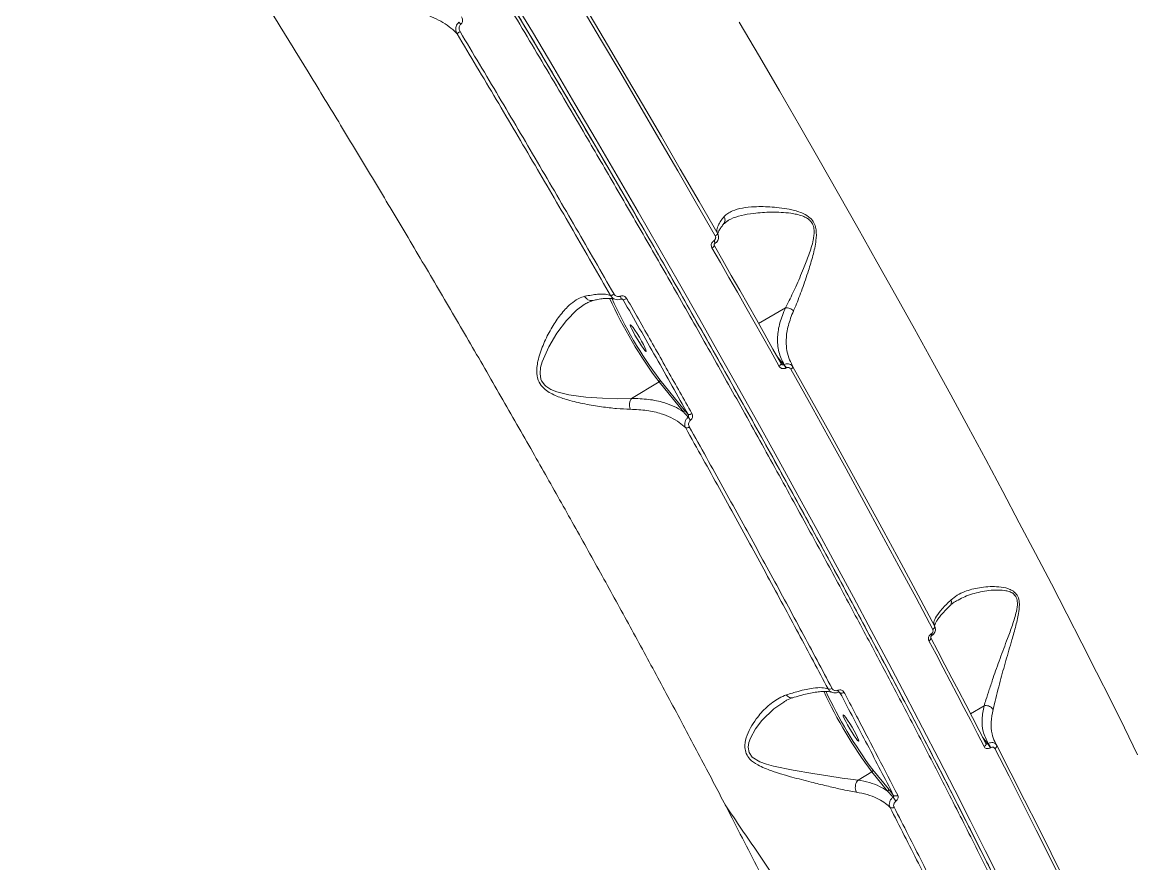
# Model space of a CAD drawing. Header units: millimetres. Extents: x -8607 to 7621, y -5747 to 4382.
# Drawn here: x 4029 to 4353.5, y 31.4 to 276.6 of the extents above; entities that cross this region are included whole.
import ezdxf

# ---------------------------------------------------------------- set-up
doc = ezdxf.new("R2010")
doc.units = ezdxf.units.MM
doc.layers.add('DIKOM_ОБЪЕКТ', color=7, linetype='Continuous')

msp = doc.modelspace()

# ---------------------------------------------------------------- linework, layer by layer
at = {"layer": 'DIKOM_ОБЪЕКТ', "color": 7, "linetype": 'Continuous', "lineweight": 15}
for p, q in [((4234.656, 218.881), (4234.342, 218.709)), ((4230.378, 212.93), (4230.425, 212.958)), ((4230.731, 212.16), (4230.778, 212.187)), ((4203.382, 195.922), (4203.358, 195.931)), ((4203.976, 195.718), (4203.658, 195.947)), ((4193.114, 194.658), (4192.783, 194.485)), ((4251.246, 193.411), (4243.43, 188.786)), ((4248.758, 179.32), (4250.78, 176.789)), ((4249.996, 177.111), (4250.011, 177.094)), ((4250.069, 177.028), (4250.02, 177.099)), ((4250.78, 176.789), (4250.848, 176.829)), ((4251.443, 175.9), (4251.374, 175.86)), ((4253.236, 176.622), (4253.43, 176.204)), ((4214.69, 172.402), (4221.781, 163.682)), ((4206.363, 166.975), (4214.46, 171.767)), ((4221.551, 163.048), (4214.46, 171.767)), ((4293.647, 98.34), (4293.715, 98.381)), ((4293.849, 97.843), (4293.918, 97.883)), ((4267.124, 81.229), (4266.876, 81.409)), ((4309.089, 77.416), (4305.156, 75.089)), ((4308.663, 68.303), (4310.216, 66.364)), ((4309.607, 66.469), (4309.636, 66.424)), ((4309.643, 66.414), (4309.639, 66.423)), ((4310.216, 66.364), (4310.263, 66.392)), ((4311.001, 65.197), (4310.954, 65.17)), ((4312.432, 66.537), (4312.776, 65.881)), ((4276.652, 58.797), (4281.204, 53.2)), ((4272.383, 55.772), (4276.423, 58.162)), ((4280.975, 52.565), (4276.423, 58.162)), ((4281.204, 53.2), (4282.74, 51.302))]:
    msp.add_line(p, q, dxfattribs=at)
at = {"layer": 'DIKOM_ОБЪЕКТ', "color": 7, "linetype": 'Continuous', "lineweight": 15, "flags": 128}
for points in [[(4230.793, 214.329), (4225.358, 223.787), (4219.882, 233.264), (4214.369, 242.754), (4208.823, 252.249), (4203.247, 261.744), (4197.645, 271.232), (4192.021, 280.706), (4186.379, 290.16)], [(4187.189, 290.58), (4192.818, 281.147), (4198.43, 271.694), (4204.019, 262.227), (4209.583, 252.753), (4215.117, 243.279), (4220.618, 233.81), (4226.081, 224.354), (4231.504, 214.917)], [(4312.399, 26.783), (4308.169, 35.272), (4303.806, 43.936), (4299.314, 52.767), (4294.698, 61.758), (4289.961, 70.902), (4285.107, 80.19), (4280.14, 89.615), (4275.065, 99.17), (4269.885, 108.845), (4264.605, 118.633), (4259.23, 128.525), (4253.764, 138.514), (4248.211, 148.59), (4242.577, 158.746), (4236.866, 168.972), (4231.082, 179.261), (4225.231, 189.603), (4219.318, 199.99), (4213.347, 210.413), (4207.325, 220.863), (4201.254, 231.331), (4195.142, 241.809), (4188.993, 252.288), (4182.811, 262.759), (4176.603, 273.213), (4170.374, 283.641)], [(4171.277, 284.246), (4177.521, 273.793), (4183.744, 263.314), (4189.94, 252.818), (4196.104, 242.314), (4202.231, 231.811), (4208.316, 221.318), (4214.353, 210.843), (4220.338, 200.395), (4226.265, 189.983), (4232.13, 179.617), (4237.927, 169.304), (4243.652, 159.053), (4249.3, 148.873), (4254.866, 138.772), (4260.345, 128.76), (4265.733, 118.844), (4271.026, 109.032), (4276.218, 99.334), (4281.305, 89.757), (4286.284, 80.31), (4291.149, 70.999), (4295.898, 61.834), (4300.525, 52.821), (4305.027, 43.969), (4309.4, 35.284), (4313.641, 26.775)], [(4237.791, 276.645), (4243.668, 266.604), (4249.504, 256.568), (4255.296, 246.546), (4261.036, 236.548), (4266.721, 226.583), (4272.345, 216.661), (4277.901, 206.79), (4283.387, 196.98), (4288.795, 187.239), (4294.122, 177.578), (4299.362, 168.005), (4304.51, 158.529), (4309.562, 149.158), (4314.512, 139.902), (4319.357, 130.769), (4324.092, 121.767), (4328.712, 112.905), (4333.213, 104.191), (4337.591, 95.634), (4341.841, 87.241), (4345.961, 79.019), (4349.945, 70.978), (4353.791, 63.123)], [(4230.53, 211.481), (4233, 207.158), (4235.461, 202.842), (4237.911, 198.532), (4240.351, 194.231), (4242.78, 189.937), (4245.197, 185.652), (4247.603, 181.377), (4249.996, 177.111)], [(4249.343, 176.429), (4246.944, 180.704), (4244.533, 184.99), (4242.11, 189.285), (4239.675, 193.589), (4237.23, 197.901), (4234.773, 202.221), (4232.307, 206.547), (4229.83, 210.88)], [(4192.783, 194.485), (4192.597, 194.389), (4190.389, 192.681), (4187.476, 189.663), (4184.691, 185.977), (4182.314, 182.049), (4180.374, 177.627), (4179.942, 175.995), (4179.76, 174.275), (4180.024, 172.574), (4180.226, 172.083), (4181.161, 170.816), (4181.442, 170.565), (4182.926, 169.625), (4184.639, 168.939), (4188.189, 168.067), (4193.094, 167.387), (4198.001, 167.013), (4202.275, 166.883), (4206.352, 166.969), (4206.356, 166.969), (4206.356, 166.969)], [(4206.038, 188.356), (4206.132, 187.983), (4206.406, 187.332), (4206.838, 186.456), (4207.393, 185.426), (4208.026, 184.326), (4208.686, 183.245), (4209.319, 182.27), (4209.874, 181.48), (4210.306, 180.94), (4210.58, 180.693), (4210.674, 180.759), (4210.58, 181.132), (4210.306, 181.784), (4209.874, 182.66), (4209.319, 183.689), (4208.686, 184.789), (4208.026, 185.871), (4207.393, 186.845), (4206.838, 187.635), (4206.406, 188.175), (4206.132, 188.422), (4206.038, 188.356)], [(4250.011, 177.094), (4250.02, 177.068), (4250.009, 177.006), (4249.965, 176.929), (4249.89, 176.839), (4249.785, 176.74), (4249.656, 176.636), (4249.507, 176.531), (4249.343, 176.429)], [(4253.43, 176.204), (4253.442, 176.155), (4253.423, 176.091), (4253.373, 176.013), (4253.296, 175.925), (4253.192, 175.829), (4253.067, 175.729), (4252.923, 175.629), (4252.767, 175.531)], [(4294.13, 99.682), (4289.263, 108.831), (4284.302, 118.09), (4279.25, 127.45), (4274.111, 136.906), (4268.89, 146.449), (4263.589, 156.073), (4258.214, 165.769), (4252.767, 175.531)], [(4253.43, 176.204), (4258.865, 166.464), (4264.228, 156.789), (4269.517, 147.187), (4274.727, 137.664), (4279.854, 128.23), (4284.895, 118.89), (4289.845, 109.652), (4294.701, 100.522)], [(4294.701, 100.522), (4294.731, 100.44), (4294.729, 100.344), (4294.695, 100.237), (4294.631, 100.123), (4294.539, 100.007), (4294.422, 99.892), (4294.284, 99.782), (4294.13, 99.682)], [(4293.586, 97.186), (4293.605, 97.14), (4293.614, 97.043), (4293.588, 96.933), (4293.529, 96.814), (4293.437, 96.692), (4293.317, 96.57), (4293.174, 96.454), (4293.013, 96.348)], [(4309.096, 65.523), (4307.157, 69.288), (4305.196, 73.079), (4303.215, 76.896), (4301.214, 80.739), (4299.193, 84.606), (4297.152, 88.497), (4295.092, 92.411), (4293.013, 96.348)], [(4293.562, 97.221), (4295.636, 93.294), (4297.691, 89.389), (4299.727, 85.507), (4301.744, 81.649), (4303.74, 77.816), (4305.716, 74.008), (4307.672, 70.226), (4309.607, 66.469)], [(4266.535, 81.926), (4266.577, 81.795), (4266.609, 81.678), (4266.633, 81.576), (4266.646, 81.493), (4266.648, 81.43), (4266.64, 81.389), (4266.625, 81.373)], [(4266.625, 81.373), (4266.622, 81.372), (4266.593, 81.379)], [(4250.768, 78.46), (4247.832, 76.496), (4244.39, 73.139), (4242.5, 70.695), (4241.011, 67.979), (4240.567, 66.691), (4240.369, 65.363), (4240.637, 63.787), (4241.584, 62.445), (4243.758, 61.09), (4245.733, 60.364), (4247.805, 59.801), (4253.491, 58.632), (4259.211, 57.69), (4263.601, 56.993), (4267.774, 56.361), (4270.176, 56.026), (4272.376, 55.767), (4272.377, 55.767), (4272.377, 55.767)], [(4268.001, 74.752), (4268.095, 74.378), (4268.369, 73.727), (4268.801, 72.851), (4269.356, 71.821), (4269.989, 70.721), (4270.649, 69.64), (4271.281, 68.665), (4271.836, 67.875), (4272.268, 67.335), (4272.542, 67.088), (4272.636, 67.154), (4272.542, 67.528), (4272.268, 68.179), (4271.836, 69.055), (4271.281, 70.084), (4270.649, 71.184), (4269.989, 72.266), (4269.356, 73.241), (4268.801, 74.03), (4268.369, 74.57), (4268.095, 74.818), (4268.001, 74.752)], [(4309.636, 66.424), (4309.658, 66.374), (4309.674, 66.262), (4309.655, 66.14), (4309.601, 66.01), (4309.514, 65.878), (4309.398, 65.75), (4309.257, 65.63), (4309.096, 65.523)], [(4312.776, 65.881), (4312.813, 65.784), (4312.819, 65.673), (4312.792, 65.553), (4312.734, 65.428), (4312.647, 65.302), (4312.533, 65.18), (4312.398, 65.066), (4312.244, 64.964)], [(4342.202, 4.414), (4338.856, 11.44), (4335.392, 18.631), (4331.811, 25.983), (4328.116, 33.49), (4324.309, 41.147), (4320.393, 48.948), (4316.37, 56.889), (4312.244, 64.964)], [(4312.776, 65.881), (4316.893, 57.824), (4320.906, 49.901), (4324.814, 42.117), (4328.613, 34.477), (4332.3, 26.986), (4335.873, 19.651), (4339.329, 12.475), (4342.667, 5.464)]]:
    msp.add_lwpolyline(points, dxfattribs=at)
at = {"layer": 'DIKOM_ОБЪЕКТ', "color": 7, "linetype": 'Continuous', "lineweight": 15}
for centre, radius, start, end in [((4151.791, 272.173), 6.202, 38.00518, 45.42541), ((4159.738, 267.958), 6.744, 118.87924, 128.03169), ((4230.239, 215.724), 1.501, 291.65869, 327.4547), ((4229.323, 212.213), 1.426, 290.84008, 328.62322), ((4228.798, 211.74), 1.978, 12.25211, 36.98937), ((4228.833, 211.761), 1.992, 12.36062, 36.92353), ((4317.411, 249.068), 128.742, 204.25949, 216.90125), ((4199.843, 199.462), 2.547, 280.68035, 305.19129), ((4313.702, 246.846), 123.876, 204.13749, 216.93834), ((4201.642, 195.892), 1.74, 0.99802, 29.69976), ((4203.673, 197.91), 2.214, 277.86201, 306.40265), ((4244.399, 172.052), 7.946, 28.62835, 36.58968), ((4244.468, 172.093), 7.946, 28.62835, 36.58968), ((4214.231, 172.209), 0.498, 297.41345, 22.80667), ((4221.322, 163.49), 0.498, 297.41356, 22.80558), ((4223.028, 163.79), 1.525, 266.14996, 308.65871), ((4211.528, 151.447), 15.172, 37.26739, 41.48069), ((4222.241, 159.994), 1.622, 267.96217, 307.46562), ((4292.488, 97.579), 1.386, 10.94941, 33.29465), ((4292.542, 97.613), 1.402, 11.12693, 33.21443), ((4383.601, 138.134), 133.727, 204.97578, 216.72876), ((4381.318, 136.772), 130.519, 204.97493, 216.68579), ((4264.112, 83.35), 1.12, 247.13532, 308.80364), ((4267.6, 82.18), 1.063, 243.42011, 309.98547), ((4303.311, 61.274), 8.579, 27.00534, 36.39573), ((4303.358, 61.302), 8.579, 27.00534, 36.39573), ((4276.193, 58.604), 0.498, 297.41345, 22.80667), ((4280.745, 53.007), 0.498, 297.41356, 22.80558), ((4425.064, 159.288), 179.146, 217.29414, 217.74559), ((4283.294, 52.151), 1.014, 236.90546, 309.25924), ((4282.226, 48.699), 1.048, 239.56581, 308.1709)]:
    msp.add_arc(centre, radius, start, end, dxfattribs=at)
for points, knots in [([(4366.638, -112.152), (4366.609, -111.312), (4366.534, -109.106), (4365.893, -104.69), (4364.62, -98.86), (4362.82, -92.291), (4360.625, -85.303), (4358.035, -77.805), (4355.136, -69.97), (4351.632, -61.002), (4347.439, -50.781), (4342.55, -39.378), (4337.296, -27.552), (4331.891, -15.739), (4326.248, -3.708), (4320.481, 8.331), (4314.004, 21.6), (4306.755, 36.173), (4298.81, 51.85), (4290.691, 67.604), (4282.687, 82.909), (4274.627, 98.116), (4266.642, 113.003), (4258.041, 128.857), (4248.803, 145.69), (4239.078, 163.198), (4229.4, 180.43), (4220.081, 196.851), (4210.895, 212.883), (4201.967, 228.323), (4192.249, 244.982), (4181.733, 262.834), (4170.62, 281.497), (4159.748, 299.566), (4149.445, 316.52), (4139.443, 332.821), (4129.861, 348.291), (4119.732, 364.494), (4109.086, 381.345), (4098.159, 398.439), (4087.655, 414.681), (4077.868, 429.637), (4068.52, 443.755), (4059.713, 456.9), (4051.047, 469.689), (4045.461, 477.797), (4042.613, 481.931)], [0, 0, 0, 0, 0.0156509, 0.0410528, 0.0664547, 0.0899044, 0.1133542, 0.1348277, 0.1563011, 0.1771003, 0.2025022, 0.227904, 0.2513538, 0.2748036, 0.2962771, 0.3177505, 0.3385497, 0.3639515, 0.3893534, 0.4128032, 0.436253, 0.4577264, 0.4791999, 0.4999991, 0.5244807, 0.5489623, 0.5715463, 0.5941304, 0.614795, 0.6354597, 0.6554668, 0.6808687, 0.7062706, 0.7297205, 0.7531703, 0.7746438, 0.7961173, 0.8169165, 0.8423185, 0.8677204, 0.8911702, 0.9146201, 0.9360936, 0.9575671, 0.9783663, 1, 1, 1, 1]), ([(4043.726, 481.867), (4046.567, 477.742), (4052.933, 468.502), (4063.171, 453.363), (4074.389, 436.534), (4085.872, 419.059), (4097.557, 401.036), (4109.392, 382.544), (4121.342, 363.637), (4133.388, 344.34), (4145.509, 324.691), (4157.667, 304.755), (4169.804, 284.625), (4181.864, 264.395), (4193.662, 244.375), (4205.18, 224.603), (4216.411, 205.105), (4227.467, 185.689), (4238.303, 166.438), (4248.87, 147.437), (4259.266, 128.503), (4269.456, 109.686), (4279.413, 91.028), (4288.984, 72.818), (4298.123, 55.139), (4306.788, 38.074), (4314.948, 21.683), (4322.578, 6.007), (4329.677, -8.942), (4336.226, -23.125), (4342.197, -36.477), (4347.56, -48.934), (4351.994, -59.72), (4355.615, -69), (4358.555, -76.973), (4361.065, -84.28), (4363.18, -91.012), (4364.804, -97.009), (4365.737, -100.829), (4365.989, -102.409), (4365.995, -102.451)], [0, 0, 0, 0, 0.0226412, 0.0507262, 0.0788997, 0.1071183, 0.1353369, 0.1635104, 0.1915954, 0.2196804, 0.2478539, 0.2760725, 0.3042911, 0.3324646, 0.3605496, 0.3875994, 0.4147283, 0.4418974, 0.4690665, 0.4961954, 0.5232452, 0.5513301, 0.5795036, 0.6077221, 0.6359406, 0.6641141, 0.692199, 0.7202839, 0.7484574, 0.7766759, 0.8048944, 0.8330679, 0.8611528, 0.8839097, 0.9066901, 0.9294705, 0.9522274, 0.9757827, 0.9993641, 1, 1, 1, 1]), ([(4296.57, -92.172), (4295.92, -89.904), (4294.617, -85.36), (4291.892, -77.339), (4288.603, -68.441), (4284.695, -58.591), (4280.191, -47.837), (4275.783, -37.775), (4271.729, -28.795), (4268.219, -21.174), (4264.51, -13.269), (4260.625, -5.126), (4256.575, 3.23), (4252.362, 11.798), (4247.971, 20.609), (4243.418, 29.63), (4238.714, 38.839), (4233.069, 49.767), (4226.371, 62.563), (4218.602, 77.184), (4210.612, 92.012), (4202.542, 106.797), (4194.333, 121.652), (4186.067, 136.439), (4177.419, 151.739), (4168.391, 167.534), (4159.036, 183.718), (4149.614, 199.837), (4140.283, 215.631), (4130.967, 231.236), (4121.749, 246.52), (4112.263, 262.088), (4102.525, 277.903), (4092.602, 293.836), (4082.776, 309.439), (4073.202, 324.471), (4063.794, 339.075), (4054.627, 353.142), (4045.767, 366.576), (4037.212, 379.403), (4031.716, 387.521), (4028.965, 391.584)], [0, 0, 0, 0, 0.0313442, 0.0627863, 0.0943729, 0.1260597, 0.1578952, 0.1898332, 0.2088969, 0.2279605, 0.2471123, 0.2662641, 0.2851552, 0.3040463, 0.3230231, 0.3419999, 0.3608337, 0.3796886, 0.4078365, 0.436055, 0.4634313, 0.4908725, 0.5172469, 0.5436791, 0.5696677, 0.5978616, 0.6261261, 0.6535469, 0.6810325, 0.7074494, 0.733924, 0.7599541, 0.788218, 0.8165526, 0.8440412, 0.8715946, 0.8980763, 0.9246157, 0.9507092, 0.9753315, 1, 1, 1, 1]), ([(4155.583, 273.27), (4155.336, 273.515), (4154.455, 274.386), (4152.731, 275.756), (4150.255, 277.277), (4147.443, 278.573), (4143.643, 279.845), (4139.561, 280.639), (4135.31, 280.959), (4132.388, 280.976), (4130.518, 280.858), (4129.832, 280.814)], [0, 0, 0, 0, 0.0465622, 0.1656505, 0.2855042, 0.4078197, 0.5310185, 0.732778, 0.835954, 0.9398838, 1, 1, 1, 1]), ([(4155.583, 273.27), (4155.493, 273.46), (4155.285, 273.903), (4155.191, 274.649), (4155.31, 275.409), (4155.617, 276.088), (4155.967, 276.422), (4156.144, 276.592)], [0, 0, 0, 0, 0.1741978, 0.4036522, 0.6052382, 0.8000699, 1, 1, 1, 1]), ([(4156.678, 275.992), (4156.573, 275.889), (4156.363, 275.681), (4156.202, 275.25), (4156.165, 274.762), (4156.263, 274.28), (4156.415, 273.989), (4156.481, 273.863)], [0, 0, 0, 0, 0.18892496, 0.37743491, 0.57918377, 0.81645025, 1, 1, 1, 1]), ([(4156.884, 278.226), (4156.953, 278.094), (4157.113, 277.788), (4157.213, 277.278), (4157.171, 276.764), (4157.003, 276.315), (4156.787, 276.1), (4156.678, 275.992)], [0, 0, 0, 0, 0.1825282, 0.4237843, 0.6274648, 0.8134356, 1, 1, 1, 1]), ([(4200.315, 196.96), (4196.69, 203.263), (4189.428, 215.888), (4178.3, 234.962), (4167.017, 254.123), (4159.398, 266.881), (4155.583, 273.27)], [0, 0, 0, 0, 0.2482526, 0.4971936, 0.7482408, 1, 1, 1, 1]), ([(4156.481, 273.863), (4160.251, 267.55), (4167.801, 254.906), (4179.058, 235.792), (4190.265, 216.585), (4197.626, 203.788), (4201.311, 197.381)], [0, 0, 0, 0, 0.2482523, 0.4971932, 0.7482405, 1, 1, 1, 1]), ([(4233.369, 219.953), (4233.701, 220.282), (4234.37, 220.946), (4236.099, 221.817), (4238.653, 222.516), (4242.514, 222.919), (4246.456, 222.874), (4250.155, 222.506), (4253.205, 221.975), (4256.068, 221.142), (4257.98, 220.01), (4259.078, 218.913), (4259.808, 217.788), (4260.326, 215.655), (4260.163, 212.495), (4259.26, 208.52), (4257.834, 203.762), (4256.115, 198.785), (4254.63, 194.896), (4253.781, 192.953), (4253.558, 192.441)], [0, 0, 0, 0, 0.0440626, 0.0889571, 0.1624871, 0.2382061, 0.3352462, 0.385054, 0.435258, 0.4935501, 0.5321339, 0.5402075, 0.5665588, 0.5927386, 0.6382706, 0.7076003, 0.7787225, 0.8710031, 0.9660344, 1, 1, 1, 1]), ([(4251.248, 193.412), (4251.248, 193.413), (4251.509, 193.899), (4252.49, 195.79), (4254.256, 199.514), (4256.325, 204.256), (4258.109, 208.831), (4259.169, 212.134), (4259.571, 214.57), (4259.618, 215.781), (4259.491, 216.776), (4259.273, 217.519), (4258.919, 218.203), (4258.599, 218.599), (4258.31, 218.895), (4257.914, 219.255), (4257.148, 219.743), (4255.936, 220.26), (4254.472, 220.66), (4251.462, 221.175), (4247.119, 221.334), (4242.28, 221.028), (4238.33, 220.32), (4235.93, 219.611), (4234.883, 219.011), (4234.656, 218.881)], [0, 0, 0, 0, 0.0000182, 0.036908, 0.1375683, 0.2411483, 0.3161054, 0.3923254, 0.4156909, 0.4394911, 0.4523702, 0.4655953, 0.4781495, 0.4912293, 0.4915704, 0.4995912, 0.5190298, 0.5390688, 0.5697838, 0.6008613, 0.7063978, 0.8147765, 0.8951063, 0.9772632, 1, 1, 1, 1]), ([(4231.475, 215.054), (4231.351, 215.377), (4231.082, 216.074), (4231.65, 217.514), (4232.512, 218.878), (4233.132, 219.656), (4233.369, 219.953)], [0, 0, 0, 0, 0.2983742, 0.6441218, 0.8638966, 1, 1, 1, 1]), ([(4231.546, 214.89), (4231.547, 214.888), (4231.558, 214.852), (4231.54, 215.008), (4231.672, 215.427), (4232.008, 216.114), (4232.532, 216.94), (4233.065, 217.604), (4233.318, 217.92)], [0, 0, 0, 0, 0.0099682, 0.2002675, 0.4009379, 0.6022095, 0.8111287, 1, 1, 1, 1]), ([(4233.369, 219.953), (4233.389, 219.919), (4233.465, 219.785), (4233.608, 219.441), (4233.685, 218.907), (4233.588, 218.338), (4233.379, 218.059), (4233.289, 217.939)], [0, 0, 0, 0, 0.0518517, 0.2030928, 0.4926345, 0.7821751, 1, 1, 1, 1]), ([(4233.458, 217.874), (4233.536, 217.977), (4233.772, 218.289), (4234.18, 218.616), (4234.603, 218.818), (4234.675, 218.853)], [0, 0, 0, 0, 0.2903495, 0.8786601, 1, 1, 1, 1]), ([(4230.425, 212.958), (4230.487, 213), (4230.641, 213.106), (4230.824, 213.353), (4230.93, 213.677), (4230.93, 214.022), (4230.839, 214.227), (4230.793, 214.329)], [0, 0, 0, 0, 0.1422682, 0.3570915, 0.5715532, 0.7857145, 1, 1, 1, 1]), ([(4231.504, 214.917), (4231.595, 214.713), (4231.777, 214.307), (4231.774, 213.621), (4231.558, 212.977), (4231.189, 212.487), (4230.879, 212.277), (4230.755, 212.194)], [0, 0, 0, 0, 0.21425249, 0.42832411, 0.64273235, 0.8576152, 1, 1, 1, 1]), ([(4229.83, 210.88), (4229.761, 211.033), (4229.624, 211.34), (4229.625, 211.857), (4229.784, 212.342), (4230.057, 212.711), (4230.287, 212.868), (4230.378, 212.93)], [0, 0, 0, 0, 0.2150376, 0.4299703, 0.6447112, 0.8592201, 1, 1, 1, 1]), ([(4230.542, 211.472), (4230.537, 211.48), (4230.501, 211.533), (4230.472, 211.656), (4230.48, 211.834), (4230.553, 211.998), (4230.646, 212.111), (4230.715, 212.144), (4230.734, 212.153)], [0, 0, 0, 0, 0.04071773, 0.26972286, 0.48277735, 0.70572923, 0.92199609, 1, 1, 1, 1]), ([(4206.03, 163.83), (4204.734, 163.882), (4202.107, 163.988), (4197.624, 164.529), (4192.823, 165.326), (4188.25, 166.374), (4184.754, 167.545), (4182.424, 168.716), (4180.731, 169.936), (4179.305, 171.777), (4178.775, 173.976), (4178.825, 176.055), (4179.293, 178.879), (4180.564, 182.554), (4182.639, 186.795), (4185.06, 190.618), (4187.47, 193.498), (4189.794, 195.459), (4191.49, 196.389), (4192.508, 196.667), (4192.785, 196.742)], [0, 0, 0, 0, 0.0704036, 0.1427031, 0.2195593, 0.2979651, 0.3555927, 0.3848666, 0.4149661, 0.4491209, 0.4886795, 0.5172627, 0.546521, 0.6240214, 0.7036981, 0.7828119, 0.8640045, 0.920468, 0.9784132, 1, 1, 1, 1]), ([(4192.785, 196.742), (4194.098, 196.992), (4196.26, 197.403), (4198.49, 197.413), (4199.668, 197.224), (4200.184, 197.013), (4200.315, 196.96)], [0, 0, 0, 0, 0.3957843, 0.6516337, 0.9109959, 1, 1, 1, 1]), ([(4192.785, 196.742), (4192.807, 196.702), (4192.904, 196.528), (4193.179, 196.148), (4193.686, 195.716), (4194.348, 195.449), (4194.776, 195.499), (4194.977, 195.523)], [0, 0, 0, 0, 0.0460006, 0.2012637, 0.4775273, 0.75379, 1, 1, 1, 1]), ([(4192.8, 194.451), (4193.181, 194.672), (4193.93, 195.108), (4194.631, 195.293), (4194.976, 195.385)], [0, 0, 0, 0, 0.5086729, 1, 1, 1, 1]), ([(4194.98, 195.492), (4195.384, 195.584), (4196.427, 195.821), (4197.847, 196.034), (4199.23, 196.158), (4200.312, 196.142), (4201.026, 196.048), (4201.362, 195.928), (4201.386, 195.916), (4201.387, 195.916)], [0, 0, 0, 0, 0.1159927, 0.2993706, 0.4808409, 0.6587008, 0.8310528, 0.9968248, 1, 1, 1, 1]), ([(4203.358, 195.931), (4203.298, 195.908), (4202.979, 195.784), (4202.353, 195.694), (4201.532, 195.857), (4200.798, 196.279), (4200.476, 196.733), (4200.315, 196.96)], [0, 0, 0, 0, 0.0542198, 0.2910956, 0.5276365, 0.7637336, 1, 1, 1, 1]), ([(4201.311, 197.381), (4201.409, 197.244), (4201.604, 196.97), (4202.049, 196.714), (4202.546, 196.614), (4202.925, 196.666), (4203.118, 196.74), (4203.154, 196.754)], [0, 0, 0, 0, 0.2363546, 0.4725827, 0.7091512, 0.9458514, 1, 1, 1, 1]), ([(4203.154, 196.754), (4203.189, 196.767), (4203.38, 196.841), (4203.757, 196.893), (4204.252, 196.794), (4204.695, 196.539), (4204.889, 196.265), (4204.987, 196.129)], [0, 0, 0, 0, 0.0535395, 0.2897948, 0.5263616, 0.7631292, 1, 1, 1, 1]), ([(4203.383, 195.916), (4203.422, 195.931), (4203.518, 195.969), (4203.682, 195.958), (4203.782, 195.901), (4203.833, 195.872)], [0, 0, 0, 0, 0.2476978, 0.6165382, 1, 1, 1, 1]), ([(4203.976, 195.718), (4203.945, 195.767), (4203.906, 195.828), (4203.844, 195.862), (4203.831, 195.869)], [0, 0, 0, 0, 0.7974563, 1, 1, 1, 1]), ([(4222.926, 162.269), (4219.812, 167.806), (4213.579, 178.895), (4207.179, 190.106), (4203.976, 195.718)], [0, 0, 0, 0, 0.49945005, 1, 1, 1, 1]), ([(4204.987, 196.129), (4205.313, 195.558), (4206.947, 192.702), (4210.961, 185.664), (4216.993, 175.035), (4221.65, 166.746), (4223.981, 162.599)], [0, 0, 0, 0, 0.0507678, 0.2538476, 0.6266954, 1, 1, 1, 1]), ([(4250.848, 176.829), (4250.267, 178.039), (4249.09, 180.492), (4248.808, 184.66), (4249.435, 188.994), (4250.638, 191.928), (4251.246, 193.411)], [0, 0, 0, 0, 0.2606924, 0.5287023, 0.7616279, 1, 1, 1, 1]), ([(4251.246, 193.411), (4251.246, 193.412), (4251.247, 193.412), (4251.248, 193.412), (4251.248, 193.412), (4251.248, 193.412)], [0, 0, 0, 0, 0.4783841, 0.8637035, 1, 1, 1, 1]), ([(4253.558, 192.441), (4253.511, 192.496), (4253.376, 192.656), (4253.042, 192.943), (4252.516, 193.24), (4251.861, 193.434), (4251.453, 193.42), (4251.248, 193.412)], [0, 0, 0, 0, 0.08731044, 0.25361618, 0.50241081, 0.75120541, 1, 1, 1, 1]), ([(4253.558, 192.441), (4253.004, 191.036), (4251.884, 188.194), (4251.392, 184.582), (4251.526, 181.439), (4252.069, 178.875), (4252.869, 177.332), (4253.236, 176.622)], [0, 0, 0, 0, 0.2380865, 0.4817882, 0.6461681, 0.8373911, 1, 1, 1, 1]), ([(4251.374, 175.86), (4251.297, 175.82), (4251.07, 175.701), (4250.636, 175.627), (4250.119, 175.72), (4249.65, 175.99), (4249.446, 176.283), (4249.343, 176.429)], [0, 0, 0, 0, 0.1082969, 0.3204328, 0.5430623, 0.7715679, 1, 1, 1, 1]), ([(4250.066, 177.025), (4250.091, 176.992), (4250.161, 176.898), (4250.317, 176.793), (4250.499, 176.731), (4250.629, 176.735), (4250.715, 176.756), (4250.754, 176.776), (4250.78, 176.789)], [0, 0, 0, 0, 0.1532204, 0.4301679, 0.6779033, 0.8426503, 0.8942609, 1, 1, 1, 1]), ([(4250.848, 176.829), (4250.952, 176.882), (4251.253, 177.033), (4251.813, 177.135), (4252.468, 177.042), (4253.058, 176.731), (4253.307, 176.379), (4253.43, 176.204)], [0, 0, 0, 0, 0.1131733, 0.3259329, 0.5479833, 0.775438, 1, 1, 1, 1]), ([(4252.767, 175.531), (4252.701, 175.627), (4252.568, 175.818), (4252.262, 175.994), (4251.926, 176.053), (4251.643, 176.005), (4251.494, 175.927), (4251.443, 175.9)], [0, 0, 0, 0, 0.2288294, 0.4578465, 0.6785143, 0.8883618, 1, 1, 1, 1]), ([(4206.03, 163.83), (4206.015, 163.873), (4205.925, 164.142), (4205.816, 164.715), (4205.825, 165.544), (4205.999, 166.358), (4206.237, 166.766), (4206.356, 166.969)], [0, 0, 0, 0, 0.0428988, 0.2679933, 0.5119958, 0.7559979, 1, 1, 1, 1]), ([(4206.356, 166.969), (4206.356, 166.97), (4206.358, 166.972), (4206.361, 166.974), (4206.363, 166.975)], [0, 0, 0, 0, 0.4080801, 1, 1, 1, 1]), ([(4206.363, 166.975), (4208.059, 166.924), (4211.49, 166.82), (4215.58, 165.931), (4218.871, 164.701), (4220.646, 163.69), (4221.483, 163.096), (4221.551, 163.048)], [0, 0, 0, 0, 0.275435, 0.5570818, 0.7677985, 0.9811402, 1, 1, 1, 1]), ([(4222.184, 158.373), (4221.585, 158.92), (4220.343, 160.056), (4217.949, 161.443), (4214.845, 162.672), (4210.94, 163.597), (4207.679, 163.752), (4206.03, 163.83)], [0, 0, 0, 0, 0.1665418, 0.3455483, 0.526757, 0.7607811, 1, 1, 1, 1]), ([(4222.895, 161.496), (4222.866, 161.53), (4222.425, 162.053), (4221.974, 162.567), (4221.551, 163.048)], [0, 0, 0, 0, 0.0646722, 1, 1, 1, 1]), ([(4221.781, 163.682), (4222.028, 163.378), (4222.408, 162.909), (4222.791, 162.435), (4222.926, 162.269)], [0, 0, 0, 0, 0.649474, 1, 1, 1, 1]), ([(4223.981, 162.599), (4224.007, 162.547), (4224.112, 162.344), (4224.202, 161.952), (4224.156, 161.448), (4223.961, 160.979), (4223.722, 160.749), (4223.602, 160.634)], [0, 0, 0, 0, 0.0825824, 0.3217227, 0.5513052, 0.7756177, 1, 1, 1, 1]), ([(4222.184, 158.373), (4222.144, 158.453), (4221.99, 158.767), (4221.869, 159.381), (4221.969, 160.179), (4222.306, 160.931), (4222.698, 161.308), (4222.895, 161.496)], [0, 0, 0, 0, 0.0812089, 0.316152, 0.5445805, 0.7717999, 1, 1, 1, 1]), ([(4222.895, 161.496), (4222.929, 161.532), (4222.968, 161.572), (4223.02, 161.675), (4223.055, 161.806), (4223.041, 162.005), (4222.987, 162.162), (4222.938, 162.247), (4222.926, 162.269)], [0, 0, 0, 0, 0.1722971, 0.1986671, 0.4120261, 0.6483545, 0.9085947, 1, 1, 1, 1]), ([(4223.602, 160.634), (4223.484, 160.521), (4223.248, 160.294), (4223.055, 159.832), (4223.011, 159.338), (4223.1, 158.955), (4223.202, 158.757), (4223.228, 158.706)], [0, 0, 0, 0, 0.2256675, 0.4513623, 0.6801796, 0.9175966, 1, 1, 1, 1]), ([(4263.677, 82.318), (4260.812, 87.702), (4255.075, 98.483), (4246.076, 115.123), (4236.792, 132.094), (4228.783, 146.567), (4223.856, 155.381), (4222.184, 158.373)], [0, 0, 0, 0, 0.2200461, 0.4406213, 0.6628108, 0.8855451, 1, 1, 1, 1]), ([(4223.228, 158.706), (4224.904, 155.708), (4229.803, 146.944), (4237.768, 132.549), (4247.04, 115.603), (4256.101, 98.852), (4261.907, 87.94), (4264.814, 82.477)], [0, 0, 0, 0, 0.1144542, 0.3345003, 0.5550756, 0.7772654, 1, 1, 1, 1]), ([(4299.459, 108.267), (4300.044, 108.739), (4301.223, 109.691), (4303.945, 110.965), (4307.721, 111.976), (4311.882, 112.28), (4314.956, 111.91), (4316.711, 111.339), (4318, 110.596), (4319.004, 109.331), (4319.468, 107.315), (4319.236, 104.407), (4318.367, 100.722), (4317.011, 95.948), (4315.707, 91.53), (4314.587, 87.555), (4313.728, 84.385), (4312.889, 81.133), (4312.202, 78.336), (4311.837, 76.876), (4311.697, 76.316)], [0, 0, 0, 0, 0.0563553, 0.113614, 0.210372, 0.309985, 0.3619812, 0.3883029, 0.4153394, 0.4457393, 0.4741002, 0.5167989, 0.5802339, 0.6452969, 0.7405621, 0.7894789, 0.8388462, 0.8993621, 0.9613629, 1, 1, 1, 1]), ([(4309.095, 77.418), (4309.095, 77.419), (4309.266, 77.947), (4309.733, 79.421), (4310.598, 82.119), (4311.933, 86.146), (4313.726, 91.138), (4315.656, 96.355), (4317.386, 100.927), (4318.463, 104.413), (4318.914, 107.171), (4318.596, 108.931), (4317.999, 109.727), (4317.273, 110.314), (4316.369, 110.743), (4314.623, 111.119), (4311.546, 111.206), (4307.357, 110.592), (4303.579, 109.374), (4301.689, 108.322), (4301.074, 107.979)], [0, 0, 0, 0, 0.000035, 0.0413684, 0.1077073, 0.1741325, 0.2794592, 0.3849331, 0.4540415, 0.5228725, 0.5667739, 0.5948121, 0.6183767, 0.6248383, 0.6521871, 0.6797245, 0.7350909, 0.8417736, 0.9484928, 1, 1, 1, 1]), ([(4294.663, 100.728), (4294.547, 101.039), (4294.289, 101.736), (4295.1, 103.439), (4296.733, 105.616), (4298.543, 107.376), (4299.459, 108.267)], [0, 0, 0, 0, 0.2205011, 0.492418, 0.7430603, 1, 1, 1, 1]), ([(4299.459, 108.267), (4299.481, 108.196), (4299.546, 107.989), (4299.596, 107.574), (4299.501, 107.073), (4299.331, 106.71), (4299.17, 106.604), (4299.16, 106.597)], [0, 0, 0, 0, 0.1136194, 0.3300374, 0.6538004, 0.9775633, 1, 1, 1, 1]), ([(4299.193, 106.601), (4299.374, 106.787), (4299.896, 107.32), (4300.602, 107.745), (4301.063, 108.022)], [0, 0, 0, 0, 0.3472396, 1, 1, 1, 1]), ([(4294.632, 100.574), (4294.633, 100.57), (4294.643, 100.536), (4294.629, 100.702), (4294.768, 101.141), (4295.109, 101.843), (4295.683, 102.73), (4296.505, 103.798), (4297.611, 105.035), (4298.512, 105.978), (4299.105, 106.53), (4299.167, 106.588)], [0, 0, 0, 0, 0.0151329, 0.140733, 0.2736394, 0.4070527, 0.5450709, 0.6872086, 0.8335356, 0.9825879, 1, 1, 1, 1]), ([(4293.013, 96.348), (4292.964, 96.463), (4292.854, 96.719), (4292.844, 97.17), (4292.979, 97.636), (4293.248, 98.054), (4293.514, 98.245), (4293.647, 98.34)], [0, 0, 0, 0, 0.1741801, 0.389583, 0.5958005, 0.7978792, 1, 1, 1, 1]), ([(4293.595, 97.187), (4293.576, 97.222), (4293.543, 97.287), (4293.552, 97.448), (4293.609, 97.601), (4293.697, 97.723), (4293.783, 97.804), (4293.835, 97.832), (4293.85, 97.84)], [0, 0, 0, 0, 0.2777128, 0.5116391, 0.6855593, 0.8268105, 0.9508788, 1, 1, 1, 1]), ([(4293.715, 98.381), (4293.803, 98.444), (4293.978, 98.569), (4294.155, 98.844), (4294.242, 99.148), (4294.233, 99.441), (4294.162, 99.607), (4294.13, 99.682)], [0, 0, 0, 0, 0.2039663, 0.4080118, 0.6135217, 0.826536, 1, 1, 1, 1]), ([(4294.701, 100.522), (4294.768, 100.369), (4294.918, 100.026), (4294.942, 99.428), (4294.773, 98.814), (4294.422, 98.263), (4294.071, 98.014), (4293.895, 97.89)], [0, 0, 0, 0, 0.1700403, 0.3808029, 0.5866976, 0.7931146, 1, 1, 1, 1]), ([(4251.522, 80.591), (4252.688, 80.96), (4254.743, 81.61), (4257.277, 82.217), (4259.686, 82.639), (4262.024, 82.793), (4263.122, 82.477), (4263.677, 82.318)], [0, 0, 0, 0, 0.20226236, 0.35640519, 0.51199259, 0.75324871, 1, 1, 1, 1]), ([(4253.389, 79.76), (4253.525, 79.804), (4254.471, 80.111), (4256.059, 80.541), (4258.123, 81.039), (4259.953, 81.374), (4261.538, 81.565), (4262.842, 81.615), (4263.816, 81.55), (4264.415, 81.418), (4264.547, 81.357), (4264.596, 81.334)], [0, 0, 0, 0, 0.021792, 0.1525924, 0.2842887, 0.4164516, 0.5480749, 0.6780053, 0.8048587, 0.9273815, 1, 1, 1, 1]), ([(4266.593, 81.379), (4266.561, 81.366), (4266.277, 81.249), (4265.692, 81.133), (4264.878, 81.254), (4264.145, 81.649), (4263.833, 82.096), (4263.677, 82.318)], [0, 0, 0, 0, 0.0300202, 0.263948, 0.5066423, 0.7544466, 1, 1, 1, 1]), ([(4264.814, 82.477), (4264.903, 82.346), (4265.081, 82.083), (4265.51, 81.849), (4265.993, 81.778), (4266.344, 81.848), (4266.515, 81.918), (4266.535, 81.926)], [0, 0, 0, 0, 0.2486747, 0.49752, 0.7389377, 0.9703205, 1, 1, 1, 1]), ([(4266.535, 81.926), (4266.714, 81.981), (4267.062, 82.086), (4267.576, 82), (4268.012, 81.766), (4268.192, 81.499), (4268.283, 81.366)], [0, 0, 0, 0, 0.2592201, 0.5021627, 0.7511322, 1, 1, 1, 1]), ([(4266.626, 81.37), (4266.65, 81.38), (4266.72, 81.41), (4266.827, 81.42), (4266.945, 81.405), (4266.99, 81.375), (4267.017, 81.357)], [0, 0, 0, 0, 0.1232216, 0.3577984, 0.6246774, 1, 1, 1, 1]), ([(4267.124, 81.229), (4267.104, 81.272), (4267.08, 81.323), (4267.025, 81.35), (4267.016, 81.355)], [0, 0, 0, 0, 0.8310145, 1, 1, 1, 1]), ([(4282.74, 51.302), (4280.216, 56.191), (4275.161, 65.982), (4269.805, 76.143), (4267.124, 81.229)], [0, 0, 0, 0, 0.49945, 1, 1, 1, 1]), ([(4268.283, 81.366), (4268.557, 80.846), (4269.931, 78.248), (4273.286, 71.877), (4278.274, 62.339), (4282.047, 55.025), (4283.935, 51.366)], [0, 0, 0, 0, 0.0507693, 0.253855, 0.6266991, 1, 1, 1, 1]), ([(4271.912, 52.218), (4271.209, 52.34), (4269.786, 52.588), (4266.89, 53.211), (4263.212, 54.069), (4258.404, 55.249), (4253.008, 56.64), (4248.428, 57.964), (4245.152, 59.197), (4242.914, 60.249), (4240.956, 61.612), (4239.719, 63.424), (4239.268, 65.6), (4239.748, 68.209), (4241.005, 71.009), (4242.992, 74.086), (4245.764, 77.159), (4248.789, 79.46), (4250.808, 80.296), (4251.522, 80.591)], [0, 0, 0, 0, 0.0443359, 0.0895887, 0.1599534, 0.2324657, 0.3224987, 0.4152107, 0.4503604, 0.4859282, 0.532942, 0.5664249, 0.5998052, 0.653098, 0.7102645, 0.7686664, 0.8578768, 0.9497899, 1, 1, 1, 1]), ([(4250.733, 78.501), (4251.012, 78.674), (4251.88, 79.215), (4252.776, 79.63), (4253.393, 79.778), (4253.398, 79.78)], [0, 0, 0, 0, 0.3199789, 0.9942934, 1, 1, 1, 1]), ([(4251.522, 80.591), (4251.539, 80.569), (4251.715, 80.348), (4252.109, 79.985), (4252.72, 79.734), (4253.173, 79.675), (4253.365, 79.776), (4253.38, 79.784)], [0, 0, 0, 0, 0.0338369, 0.3393811, 0.6562346, 0.9730842, 1, 1, 1, 1]), ([(4310.263, 66.392), (4309.71, 67.543), (4308.67, 69.707), (4308.328, 73.463), (4308.833, 76.088), (4309.089, 77.416)], [0, 0, 0, 0, 0.3593328, 0.6759021, 1, 1, 1, 1]), ([(4309.089, 77.416), (4309.09, 77.416), (4309.092, 77.417), (4309.094, 77.418), (4309.095, 77.418)], [0, 0, 0, 0, 0.6153709, 1, 1, 1, 1]), ([(4311.697, 76.316), (4311.682, 76.346), (4311.62, 76.464), (4311.425, 76.738), (4311.021, 77.093), (4310.411, 77.378), (4309.733, 77.511), (4309.308, 77.449), (4309.095, 77.418)], [0, 0, 0, 0, 0.0380911, 0.1491952, 0.3618972, 0.5745983, 0.7872992, 1, 1, 1, 1]), ([(4311.697, 76.316), (4311.451, 75.079), (4310.954, 72.577), (4311.292, 69.497), (4311.9, 67.521), (4312.35, 66.688), (4312.432, 66.537)], [0, 0, 0, 0, 0.3434897, 0.6951579, 0.9448298, 1, 1, 1, 1]), ([(4310.954, 65.17), (4310.857, 65.119), (4310.611, 64.991), (4310.181, 64.91), (4309.725, 64.969), (4309.332, 65.172), (4309.175, 65.406), (4309.096, 65.523)], [0, 0, 0, 0, 0.1407799, 0.3552888, 0.5700297, 0.7849624, 1, 1, 1, 1]), ([(4309.648, 66.418), (4309.662, 66.399), (4309.701, 66.344), (4309.811, 66.294), (4309.96, 66.276), (4310.102, 66.305), (4310.184, 66.347), (4310.216, 66.364)], [0, 0, 0, 0, 0.1216638, 0.3622302, 0.6025418, 0.8425256, 1, 1, 1, 1]), ([(4310.263, 66.392), (4310.396, 66.458), (4310.731, 66.624), (4311.314, 66.721), (4311.929, 66.631), (4312.459, 66.352), (4312.67, 66.038), (4312.776, 65.881)], [0, 0, 0, 0, 0.1423848, 0.3572676, 0.5716759, 0.7857475, 1, 1, 1, 1]), ([(4312.244, 64.964), (4312.192, 65.042), (4312.087, 65.197), (4311.825, 65.332), (4311.521, 65.371), (4311.232, 65.317), (4311.067, 65.232), (4311.001, 65.197)], [0, 0, 0, 0, 0.2142855, 0.4284468, 0.6429085, 0.8577318, 1, 1, 1, 1]), ([(4271.912, 52.218), (4271.894, 52.253), (4271.811, 52.409), (4271.656, 52.817), (4271.55, 53.511), (4271.636, 54.358), (4271.909, 55.164), (4272.221, 55.566), (4272.377, 55.767)], [0, 0, 0, 0, 0.0350348, 0.1552513, 0.3664391, 0.5776263, 0.7888131, 1, 1, 1, 1]), ([(4272.377, 55.767), (4272.379, 55.768), (4272.38, 55.77), (4272.382, 55.771), (4272.383, 55.772)], [0, 0, 0, 0, 0.6732363, 1, 1, 1, 1]), ([(4272.383, 55.772), (4273.506, 55.552), (4275.768, 55.11), (4278.648, 54.023), (4280.215, 53.041), (4280.975, 52.565)], [0, 0, 0, 0, 0.3372109, 0.6791337, 1, 1, 1, 1]), ([(4281.695, 47.795), (4281.676, 47.815), (4281.139, 48.359), (4279.945, 49.349), (4277.753, 50.591), (4275.114, 51.607), (4272.984, 52.014), (4271.912, 52.218)], [0, 0, 0, 0, 0.0088992, 0.2417853, 0.4772795, 0.7368246, 1, 1, 1, 1]), ([(4282.547, 50.742), (4282.098, 51.274), (4281.578, 51.889), (4281.046, 52.485), (4280.975, 52.565)], [0, 0, 0, 0, 0.8649481, 1, 1, 1, 1]), ([(4281.695, 47.795), (4281.674, 47.838), (4281.55, 48.095), (4281.44, 48.634), (4281.56, 49.409), (4281.927, 50.162), (4282.34, 50.549), (4282.547, 50.742)], [0, 0, 0, 0, 0.0479814, 0.2861611, 0.5242711, 0.7620832, 1, 1, 1, 1]), ([(4282.547, 50.742), (4282.59, 50.779), (4282.675, 50.853), (4282.754, 50.996), (4282.784, 51.143), (4282.767, 51.245), (4282.744, 51.293), (4282.74, 51.302)], [0, 0, 0, 0, 0.2369058, 0.4744032, 0.7125534, 0.9510407, 1, 1, 1, 1]), ([(4283.407, 49.622), (4283.281, 49.508), (4283.029, 49.279), (4282.803, 48.833), (4282.726, 48.373), (4282.788, 48.053), (4282.861, 47.901), (4282.873, 47.875)], [0, 0, 0, 0, 0.2376974, 0.4754976, 0.7137247, 0.9520118, 1, 1, 1, 1]), ([(4283.935, 51.366), (4283.948, 51.34), (4284.022, 51.187), (4284.084, 50.867), (4284.008, 50.409), (4283.783, 49.964), (4283.532, 49.736), (4283.407, 49.622)], [0, 0, 0, 0, 0.0489193, 0.2870857, 0.5249643, 0.7625368, 1, 1, 1, 1]), ([(4233.676, 48.57), (4235.275, 46.198), (4240.163, 38.942), (4248.051, 27.475), (4257.32, 14.196), (4266.253, 1.654), (4274.842, -10.159), (4283.043, -21.18), (4290.819, -31.357), (4298.142, -40.652), (4304.988, -49.029), (4311.36, -56.5), (4317.229, -63.023), (4322.603, -68.647), (4325.723, -71.563), (4327.275, -73.013)], [0, 0, 0, 0, 0.0388443, 0.1187901, 0.1987359, 0.2789336, 0.3592597, 0.4395858, 0.5197836, 0.5997294, 0.679675, 0.7598727, 0.8401987, 0.9205247, 1, 1, 1, 1]), ([(4311.838, -13.129), (4309.607, -8.444), (4305.138, 0.939), (4297.803, 15.899), (4290.043, 31.455), (4284.48, 42.343), (4281.695, 47.795)], [0, 0, 0, 0, 0.24825048, 0.49719022, 0.74823869, 1, 1, 1, 1]), ([(4282.873, 47.875), (4285.626, 42.486), (4291.14, 31.693), (4298.89, 16.163), (4306.285, 1.086), (4310.816, -8.427), (4313.085, -13.19)], [0, 0, 0, 0, 0.2482503, 0.4971899, 0.7482385, 1, 1, 1, 1])]:
    msp.add_open_spline(points, degree=3, knots=knots, dxfattribs=at)

doc.saveas('drawing.dxf')
